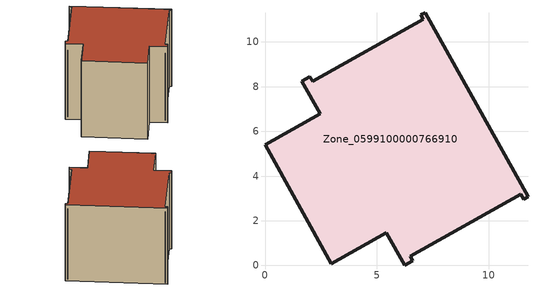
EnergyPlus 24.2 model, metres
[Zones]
Zone_0599100000766910
 floor ground (C_G): 6.62,0.21 6.25,0 5.43,1.46 2.96,0.07 0,5.4 2.46,6.78 1.65,8.24 2.01,8.44 2.13,8.24 7.08,11.01 6.97,11.21 7.16,11.31 11.76,3.07 11.57,2.97 11.45,3.18 6.5,0.42 z0
 wall outside (C_F): 6.25,0 6.62,0.21 6.5,0.42 11.45,3.18 11.57,2.97 11.76,3.07 7.16,11.31 6.97,11.21 7.08,11.01 2.13,8.24 2.01,8.44 1.65,8.24 2.46,6.78 0,5.4 2.96,0.07 5.43,1.46 6.25,0 z0:8.31
 roof outside (C_R): 11.45,3.18 11.57,2.97 11.76,3.07 7.16,11.31 6.97,11.21 7.08,11.01 2.13,8.24 2.01,8.44 1.65,8.24 2.46,6.78 0,5.4 2.96,0.07 5.43,1.46 6.25,0 6.62,0.21 6.5,0.42 z8.31
[BUILDING]
Pand.0599100000766910: North Axis=0; Terrain=City; Loads Convergence Tolerance Value=0.04; Temperature Convergence Tolerance Value=0.4; Solar Distribution=FullExterior; Maximum Number of Warmup Days=25; Minimum Number of Warmup Days=1
[Site:Location]
Rotterdam.The.Hague.AP_ZH_NLD Design_Conditions: Latitude=51.96; Longitude=4.45; Time Zone=1; Elevation=-4.5
[SITE:GROUNDTEMPERATURE:BUILDINGSURFACE]
18, 18, 18, 18, 18, 18, 18, 18, 18, 18, 18, 18
[MATERIAL] Thermal Absorptance=0.9; Solar Absorptance=0.7; Visible Absorptance=0.7
Name | Roughness | Thickness | Conductivity | Density | Specific Heat
G.TC.1965-1974 | MediumSmooth | 0.15 | 0.882353 | 540 | 1210
F.TC.1965-1974 | Rough | 0.3 | 0.697674 | 1920 | 840
R.TC.1965-1974 | MediumRough | 0.2 | 0.232558 | 1500 | 1000
[CONSTRUCTION]
C_G: G.TC.1965-1974
C_F: F.TC.1965-1974
C_R: R.TC.1965-1974
[ZONE]
Zone_0599100000766910: Type=1; Multiplier=1; Ceiling Height=Autocalculate; Volume=Autocalculate; Floor Area=autocalculate; Part of Total Floor Area=Yes
[ZONEINFILTRATION:DESIGNFLOWRATE]
Infil_Zone_0599100000766910: Zone or ZoneList or Space or SpaceList=Zone_0599100000766910; Schedule=AlwaysOn; Design Flow Rate Calculation Method=Flow/Area; Flow Rate per Floor Area=0.003; Constant Term Coefficient=1; Temperature Term Coefficient=0; Velocity Term Coefficient=0; Velocity Squared Term Coefficient=0
[HVACTEMPLATE:ZONE:IDEALLOADSAIRSYSTEM]
Zone_0599100000766910: Maximum Heating Supply Air Temperature=50; Minimum Cooling Supply Air Temperature=13; Maximum Heating Supply Air Humidity Ratio=0.0156; Minimum Cooling Supply Air Humidity Ratio=0.0077; Heating Limit=NoLimit; Cooling Limit=NoLimit; Dehumidification Control Type=ConstantSensibleHeatRatio; Cooling Sensible Heat Ratio=0.7; Dehumidification Setpoint=60; Humidification Control Type=None; Humidification Setpoint=30; Outdoor Air Method=None; Outdoor Air Flow Rate per Person=0.00944; Outdoor Air Flow Rate per Zone Floor Area=0; Outdoor Air Flow Rate per Zone=0; Demand Controlled Ventilation Type=None; Outdoor Air Economizer Type=NoEconomizer; Heat Recovery Type=None; Sensible Heat Recovery Effectiveness=0.7; Latent Heat Recovery Effectiveness=0.65
[ZONECONTROL:THERMOSTAT]
ThermostatControl_Zone_0599100000766910: Zone or ZoneList=Zone_0599100000766910; Control Type Schedule=DualSetpointControlType; Control 1=Thermostat_Zone_0599100000766910; Temperature Difference Between Cutout And Setpoint=0
[THERMOSTATSETPOINT:DUALSETPOINT]
Thermostat_Zone_0599100000766910: Heating Setpoint Temperature Schedule=HeatingSetpoint_Zone_0599100000766910; Cooling Setpoint Temperature Schedule=CoolingSetpoint_Zone_0599100000766910
[SCHEDULE:COMPACT]
HeatingSetpoint_Zone_0599100000766910: Through: 12/31, For: AllDays, Until: 24:00, 21
CoolingSetpoint_Zone_0599100000766910: Through: 12/31, For: AllDays, Until: 24:00, 24
DualSetpointControlType: Through: 12/31, For: AllDays, Until: 24:00, 4
AlwaysOn: Through: 12/31, For: AllDays, Until: 24:00, 1
